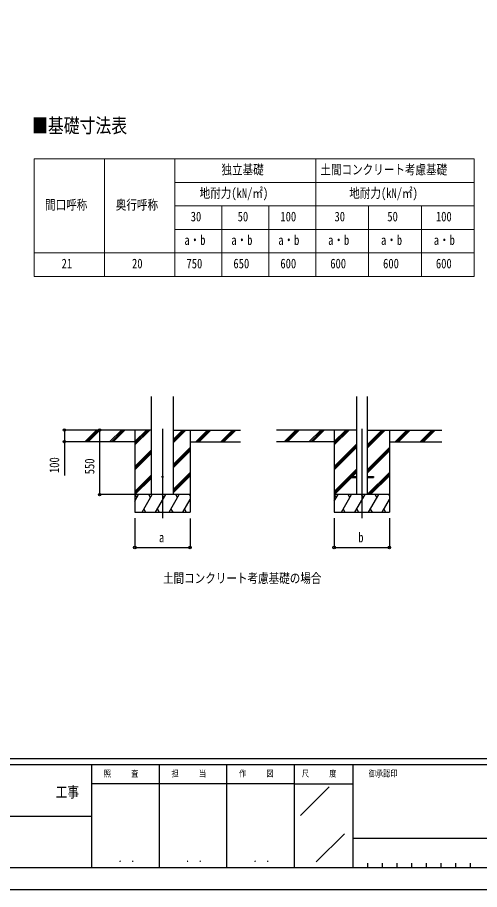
# Model space of a CAD drawing. Units: millimetres, scale not verified. Extents: x -10512 to 10512, y -7425 to 7425.
# Drawn here: x 2605 to 6543, y -7425 to 0 of the extents above; entities that cross this region are included whole.
import ezdxf
from ezdxf.enums import TextEntityAlignment as Align

# ---------------------------------------------------------------- set-up
doc = ezdxf.new("R2010")
doc.units = ezdxf.units.MM
doc.header["$LTSCALE"] = 30
doc.layers.add('0-1_TABLE1', color=7, linetype='Continuous', lineweight=18)
for name, color, linetype in [('0-2_USER1', 3, 'Continuous'), ('0-3_YKK_12', 2, 'Continuous'), ('0-4_YKK_A1', 4, 'Continuous'), ('0-5_YKK_D', 6, 'Continuous'), ('0-6_YKK_ZWAK', 7, 'Continuous')]:
    doc.layers.add(name, color=color, linetype=linetype)
doc.styles.add('ＭＳ ゴシック', font='')
doc.styles.get('ＭＳ ゴシック').set_extended_font_data('MS Gothic')

msp = doc.modelspace()

# ---------------------------------------------------------------- linework, layer by layer
at = {"layer": '0-1_TABLE1'}
for p, q in [((2747.65, -1204.72), (6497.65, -1204.72)), ((2747.65, -1204.72), (2747.65, -2204.72)), ((3347.65, -1204.72), (3347.65, -2204.72)), ((3947.65, -1204.72), (3947.65, -2204.72)), ((5147.65, -1204.72), (5147.65, -2204.72)), ((3947.65, -1404.72), (6497.65, -1404.72)), ((3947.65, -1604.72), (6497.65, -1604.72)), ((4347.65, -1604.72), (4347.65, -2204.72)), ((4747.65, -1604.72), (4747.65, -2204.72)), ((5597.65, -1604.72), (5597.65, -2204.72)), ((6047.65, -1604.72), (6047.65, -2204.72)), ((3947.65, -1804.72), (6497.65, -1804.72)), ((2747.65, -2004.72), (6497.65, -2004.72)), ((2747.65, -2204.72), (6497.65, -2204.72))]:
    msp.add_line(p, q, dxfattribs=at)
msp.add_lwpolyline([(6497.65, -1204.72), (6497.65, -1604.72), (6497.65, -2204.72)], dxfattribs=at)
at = {"layer": '0-3_YKK_12'}
for p, q in [((3840.79, -3503.29), (3840.79, -4262.5)), ((5539.25, -3503.29), (5539.25, -4262.5))]:
    msp.add_line(p, q, dxfattribs=at)
at = {"layer": '0-4_YKK_A1'}
for p, q in [((3747.04, -4062.5), (3747.04, -3227.15)), ((3934.54, -4062.5), (3934.54, -3227.15)), ((5494.05, -3227.15), (5494.05, -4062.5)), ((5584.45, -3227.15), (5584.45, -4062.5)), ((3747.04, -3512.5), (3114.84, -3512.5)), ((3181.53, -3611.1), (3280.13, -3512.5)), ((3194.27, -3612.5), (3294.27, -3512.5)), ((3208.41, -3612.5), (3308.41, -3512.5)), ((3393.66, -3611.1), (3492.26, -3512.5)), ((3406.4, -3612.5), (3506.4, -3512.5)), ((3420.54, -3612.5), (3520.54, -3512.5)), ((3605.79, -3512.5), (3605.79, -4212.5)), ((3605.79, -3639.38), (3732.67, -3512.5)), ((3605.79, -3625.24), (3718.53, -3512.5)), ((3605.79, -3611.1), (3704.39, -3512.5)), ((3934.54, -3619), (4041.04, -3512.5)), ((3934.54, -3604.86), (4026.9, -3512.5)), ((3934.54, -3590.71), (4012.76, -3512.5)), ((3934.54, -3512.5), (4506.41, -3512.5)), ((4075.79, -3512.5), (4075.79, -4212.5)), ((4124.89, -3612.5), (4224.89, -3512.5)), ((4139.03, -3612.5), (4239.03, -3512.5)), ((4153.17, -3612.5), (4253.17, -3512.5)), ((4337.02, -3612.5), (4437.02, -3512.5)), ((4351.16, -3612.5), (4451.16, -3512.5)), ((4365.31, -3612.5), (4465.31, -3512.5)), ((5494.05, -3512.5), (4813.3, -3512.5)), ((4879.99, -3611.1), (4978.58, -3512.5)), ((4892.73, -3612.5), (4992.73, -3512.5)), ((4906.87, -3612.5), (5006.87, -3512.5)), ((5092.12, -3611.1), (5190.72, -3512.5)), ((5104.86, -3612.5), (5204.86, -3512.5)), ((5119, -3612.5), (5219, -3512.5)), ((5304.25, -3512.5), (5304.25, -4212.5)), ((5304.25, -3639.38), (5431.13, -3512.5)), ((5304.25, -3625.24), (5416.99, -3512.5)), ((5304.25, -3611.1), (5402.85, -3512.5)), ((5584.45, -3667.55), (5739.5, -3512.5)), ((5584.45, -3653.41), (5725.36, -3512.5)), ((5584.45, -3639.26), (5711.22, -3512.5)), ((5584.45, -3512.5), (6222.46, -3512.5)), ((5774.25, -3512.5), (5774.25, -4212.5)), ((5823.35, -3612.5), (5923.35, -3512.5)), ((5837.49, -3612.5), (5937.49, -3512.5)), ((5851.63, -3612.5), (5951.63, -3512.5)), ((6035.48, -3612.5), (6135.48, -3512.5)), ((6049.62, -3612.5), (6149.62, -3512.5)), ((6063.76, -3612.5), (6163.77, -3512.5)), ((3605.79, -3612.5), (3114.84, -3612.5)), ((4075.79, -3612.5), (4506.41, -3612.5)), ((5304.25, -3612.5), (4813.3, -3612.5)), ((5304.25, -3823.23), (5494.05, -3633.43)), ((5774.25, -3612.5), (6222.46, -3612.5)), ((3605.79, -3823.23), (3747.04, -3681.98)), ((3605.79, -3837.37), (3747.04, -3696.12)), ((3605.79, -3851.51), (3747.04, -3710.26)), ((3934.54, -3802.84), (4075.79, -3661.6)), ((3934.54, -3816.99), (4075.79, -3675.74)), ((3934.54, -3831.13), (4075.79, -3689.88)), ((5304.25, -3837.37), (5494.05, -3647.57)), ((5304.25, -3851.51), (5494.05, -3661.71)), ((5584.45, -3851.39), (5774.25, -3661.6)), ((5584.45, -3865.54), (5774.25, -3675.74)), ((5584.45, -3879.68), (5774.25, -3689.88)), ((5304.25, -4035.36), (5494.05, -3845.56)), ((5445.75, -3908), (5494.05, -3859.7)), ((3605.79, -4035.36), (3747.04, -3894.11)), ((3605.79, -4049.5), (3747.04, -3908.25)), ((3606.94, -4062.5), (3747.04, -3922.39)), ((3934.54, -4014.98), (4075.79, -3873.73)), ((3934.54, -4029.12), (4075.79, -3887.87)), ((3934.54, -4043.26), (4075.79, -3902.01)), ((5304.25, -4049.5), (5439.25, -3914.5)), ((5305.39, -4062.5), (5450.9, -3917)), ((5439.25, -3908), (5439.25, -3917)), ((5439.25, -3908), (5494.05, -3908)), ((5439.25, -3917), (5494.05, -3917)), ((5459.9, -3908), (5494.05, -3873.84)), ((5584.45, -3908), (5639.25, -3908)), ((5584.45, -3917), (5639.25, -3917)), ((5585.48, -4062.5), (5774.25, -3873.73)), ((5599.62, -4062.5), (5774.25, -3887.87)), ((5613.76, -4062.5), (5774.25, -3902.01)), ((5639.25, -3908), (5639.25, -3917)), ((4075.79, -4062.5), (3605.79, -4062.5)), ((3605.79, -4118.67), (3638.22, -4062.5)), ((3623.22, -4088.48), (3608.22, -4062.5)), ((3667.09, -4212.5), (3753.69, -4062.5)), ((3738.69, -4088.48), (3723.69, -4062.5)), ((3782.56, -4212.5), (3869.16, -4062.5)), ((3854.16, -4088.48), (3839.16, -4062.5)), ((3898.03, -4212.5), (3984.63, -4062.5)), ((3969.63, -4088.48), (3954.63, -4062.5)), ((4075.79, -4072.36), (4070.1, -4062.5)), ((5774.25, -4062.5), (5304.25, -4062.5)), ((5304.25, -4118.67), (5336.68, -4062.5)), ((5321.68, -4088.48), (5306.68, -4062.5)), ((5365.55, -4212.5), (5452.15, -4062.5)), ((5437.15, -4088.48), (5422.15, -4062.5)), ((5481.02, -4212.5), (5567.62, -4062.5)), ((5552.62, -4088.48), (5537.62, -4062.5)), ((5596.49, -4212.5), (5683.09, -4062.5)), ((5668.09, -4088.48), (5653.09, -4062.5)), ((5774.25, -4072.36), (5768.56, -4062.5)), ((4013.5, -4212.5), (4075.79, -4104.61)), ((5711.96, -4212.5), (5774.25, -4104.61)), ((3605.79, -4212.5), (4075.79, -4212.5)), ((3682.09, -4186.52), (3697.09, -4212.5)), ((3797.56, -4186.52), (3812.56, -4212.5)), ((3913.03, -4186.52), (3928.03, -4212.5)), ((4028.5, -4186.52), (4043.5, -4212.5)), ((5304.25, -4212.5), (5774.25, -4212.5)), ((5380.55, -4186.52), (5395.55, -4212.5)), ((5496.02, -4186.52), (5511.01, -4212.5)), ((5611.49, -4186.52), (5626.49, -4212.5)), ((5726.96, -4186.52), (5741.96, -4212.5))]:
    msp.add_line(p, q, dxfattribs=at)
msp.add_circle((3840.79, -3912.5), 5, dxfattribs=at)
at = {"layer": '0-5_YKK_D'}
for p, q in [((3113.84, -3512.5), (3004.79, -3512.5)), ((3339.73, -3512.5), (3304.79, -3512.5)), ((3305.79, -3512.5), (3305.79, -4062.5)), ((3113.84, -3612.5), (3004.79, -3612.5)), ((3604.79, -4062.5), (3304.79, -4062.5)), ((3605.79, -4262.5), (3605.79, -4513.5)), ((4075.79, -4266.57), (4075.79, -4513.5)), ((5304.25, -4262.5), (5304.25, -4513.5)), ((5774.25, -4262.5), (5774.25, -4513.5)), ((3605.79, -4512.5), (4075.79, -4512.5)), ((5304.25, -4512.5), (5774.25, -4512.5))]:
    msp.add_line(p, q, dxfattribs=at)
msp.add_lwpolyline([(3005.79, -3512.5), (3005.79, -3612.5), (3005.79, -3899)], dxfattribs=at)
for centre in [(3005.79, -3512.5), (3305.79, -3512.5), (3005.79, -3612.5), (3305.79, -4062.5), (3605.79, -4512.5), (4075.79, -4512.5), (5304.25, -4512.5), (5774.25, -4512.5)]:
    msp.add_circle(centre, 10.62, dxfattribs=at)
at = {"layer": '0-6_YKK_ZWAK'}
for p, q in [((9737.55, -6312.5), (-9762.45, -6312.5)), ((3237.55, -6362.5), (-12.45, -6362.5)), ((3812.55, -6362.5), (3812.55, -7237.5)), ((4387.55, -6362.5), (4387.55, -7237.5)), ((4962.55, -6362.5), (4962.55, -7237.5)), ((5462.55, -6362.5), (4962.55, -6362.5)), ((8043.8, -6362.5), (5462.55, -6362.5)), ((5462.55, -6362.5), (5462.55, -7237.5)), ((4962.55, -6525), (3237.55, -6525)), ((4962.55, -6525), (5462.55, -6525)), ((5017.76, -6795.73), (5262.59, -6550.9)), ((-12.45, -6800), (3237.55, -6800)), ((5151.68, -7189.97), (5392.23, -6949.42)), ((5462.55, -6987.5), (8043.8, -6987.5)), ((5587.55, -7200), (5587.55, -7237.5)), ((5712.55, -7200), (5712.55, -7237.5)), ((5837.55, -7200), (5837.55, -7237.5)), ((5962.55, -7200), (5962.55, -7237.5)), ((6087.55, -7200), (6087.55, -7237.5)), ((6212.55, -7200), (6212.55, -7237.5)), ((6337.55, -7200), (6337.55, -7237.5)), ((6462.55, -7200), (6462.55, -7237.5)), ((-12.45, -7237.5), (3237.55, -7237.5)), ((3237.55, -7237.5), (4962.55, -7237.5)), ((4962.55, -7237.5), (5462.55, -7237.5)), ((5462.55, -7237.5), (8043.8, -7237.5))]:
    msp.add_line(p, q, dxfattribs=at)
msp.add_lwpolyline([(-10512.5, -7425), (10512.5, -7425), (10512.5, 7425), (-10512.5, 7425)], close=True, dxfattribs=at)
msp.add_lwpolyline([(4962.55, -6362.5), (3237.55, -6362.5), (3237.55, -7237.5)], dxfattribs=at)

# ---------------------------------------------------------------- texts
at = {"layer": '0-1_TABLE1', "style": 'ＭＳ ゴシック', "width": 0.8}
for s, p in [('独立基礎', (4343.65, -1360.97)), ('土間コンクリート考慮基礎', (5186.65, -1360.97)), ('地耐力(kN/㎡)', (4157.65, -1560.97)), ('地耐力(kN/㎡)', (5432.65, -1560.97)), ('間口呼称', (2840.65, -1660.97)), ('奥行呼称', (3443.65, -1660.97)), ('30', (4081.65, -1760.97)), ('50', (4481.65, -1760.97)), ('100', (4845.65, -1760.97)), ('30', (5306.65, -1760.97)), ('50', (5756.65, -1760.97)), ('100', (6170.65, -1760.97)), ('a・b', (4027.65, -1960.97)), ('a・b', (4427.65, -1960.97)), ('a・b', (4827.65, -1960.97)), ('a・b', (5252.65, -1960.97)), ('a・b', (5702.65, -1960.97)), ('a・b', (6152.65, -1960.97)), ('21', (2981.65, -2160.97)), ('20', (3581.65, -2160.97)), ('750', (4045.65, -2160.97)), ('650', (4445.65, -2160.97)), ('600', (4845.65, -2160.97)), ('600', (5270.65, -2160.97)), ('600', (5720.65, -2160.97)), ('600', (6170.65, -2160.97))]:
    msp.add_text(s, height=82.48, dxfattribs=at).set_placement(p, align=Align.BOTTOM_LEFT)
at = {"layer": '0-2_USER1', "style": 'ＭＳ ゴシック', "width": 0.8}
for s, height, p in [('■基礎寸法表', 123.8, (2729.64, -1019.52)), ('土間コンクリート考慮基礎の場合', 82.48, (3845.4, -4840))]:
    msp.add_text(s, height=height, dxfattribs=at).set_placement(p, align=Align.BOTTOM_LEFT)
at = {"layer": '0-5_YKK_D', "style": 'ＭＳ ゴシック', "width": 0.8}
for s, p in [('100', (2985.79, -3879)), ('550', (3285.79, -3889.5))]:
    msp.add_text(s, height=82.48, rotation=90, dxfattribs=at).set_placement(p, align=Align.BOTTOM_LEFT)
for s, p in [('a', (3810.79, -4492.5)), ('b', (5509.25, -4492.5))]:
    msp.add_text(s, height=82.48, dxfattribs=at).set_placement(p, align=Align.BOTTOM_LEFT)
at = {"layer": '0-6_YKK_ZWAK', "style": 'ＭＳ ゴシック', "width": 0.8}
for s, height, p in [('照     査', 54.99, (3341.05, -6481.25)), ('担     当', 54.99, (3918.05, -6481.25)), ('作     図', 54.99, (4493.05, -6481.25)), ('尺     度', 54.99, (5028.55, -6481.25)), ('御承認印', 54.99, (5597.85, -6481.25)), ('工事', 91.64, (2930.83, -6668.66)), ('． ．', 64.79, (3462.5, -7210.88)), ('． ．', 64.79, (4037.5, -7210.88)), ('． ．', 64.79, (4612.5, -7210.88))]:
    msp.add_text(s, height=height, dxfattribs=at).set_placement(p, align=Align.BOTTOM_LEFT)

doc.saveas('drawing.dxf')
